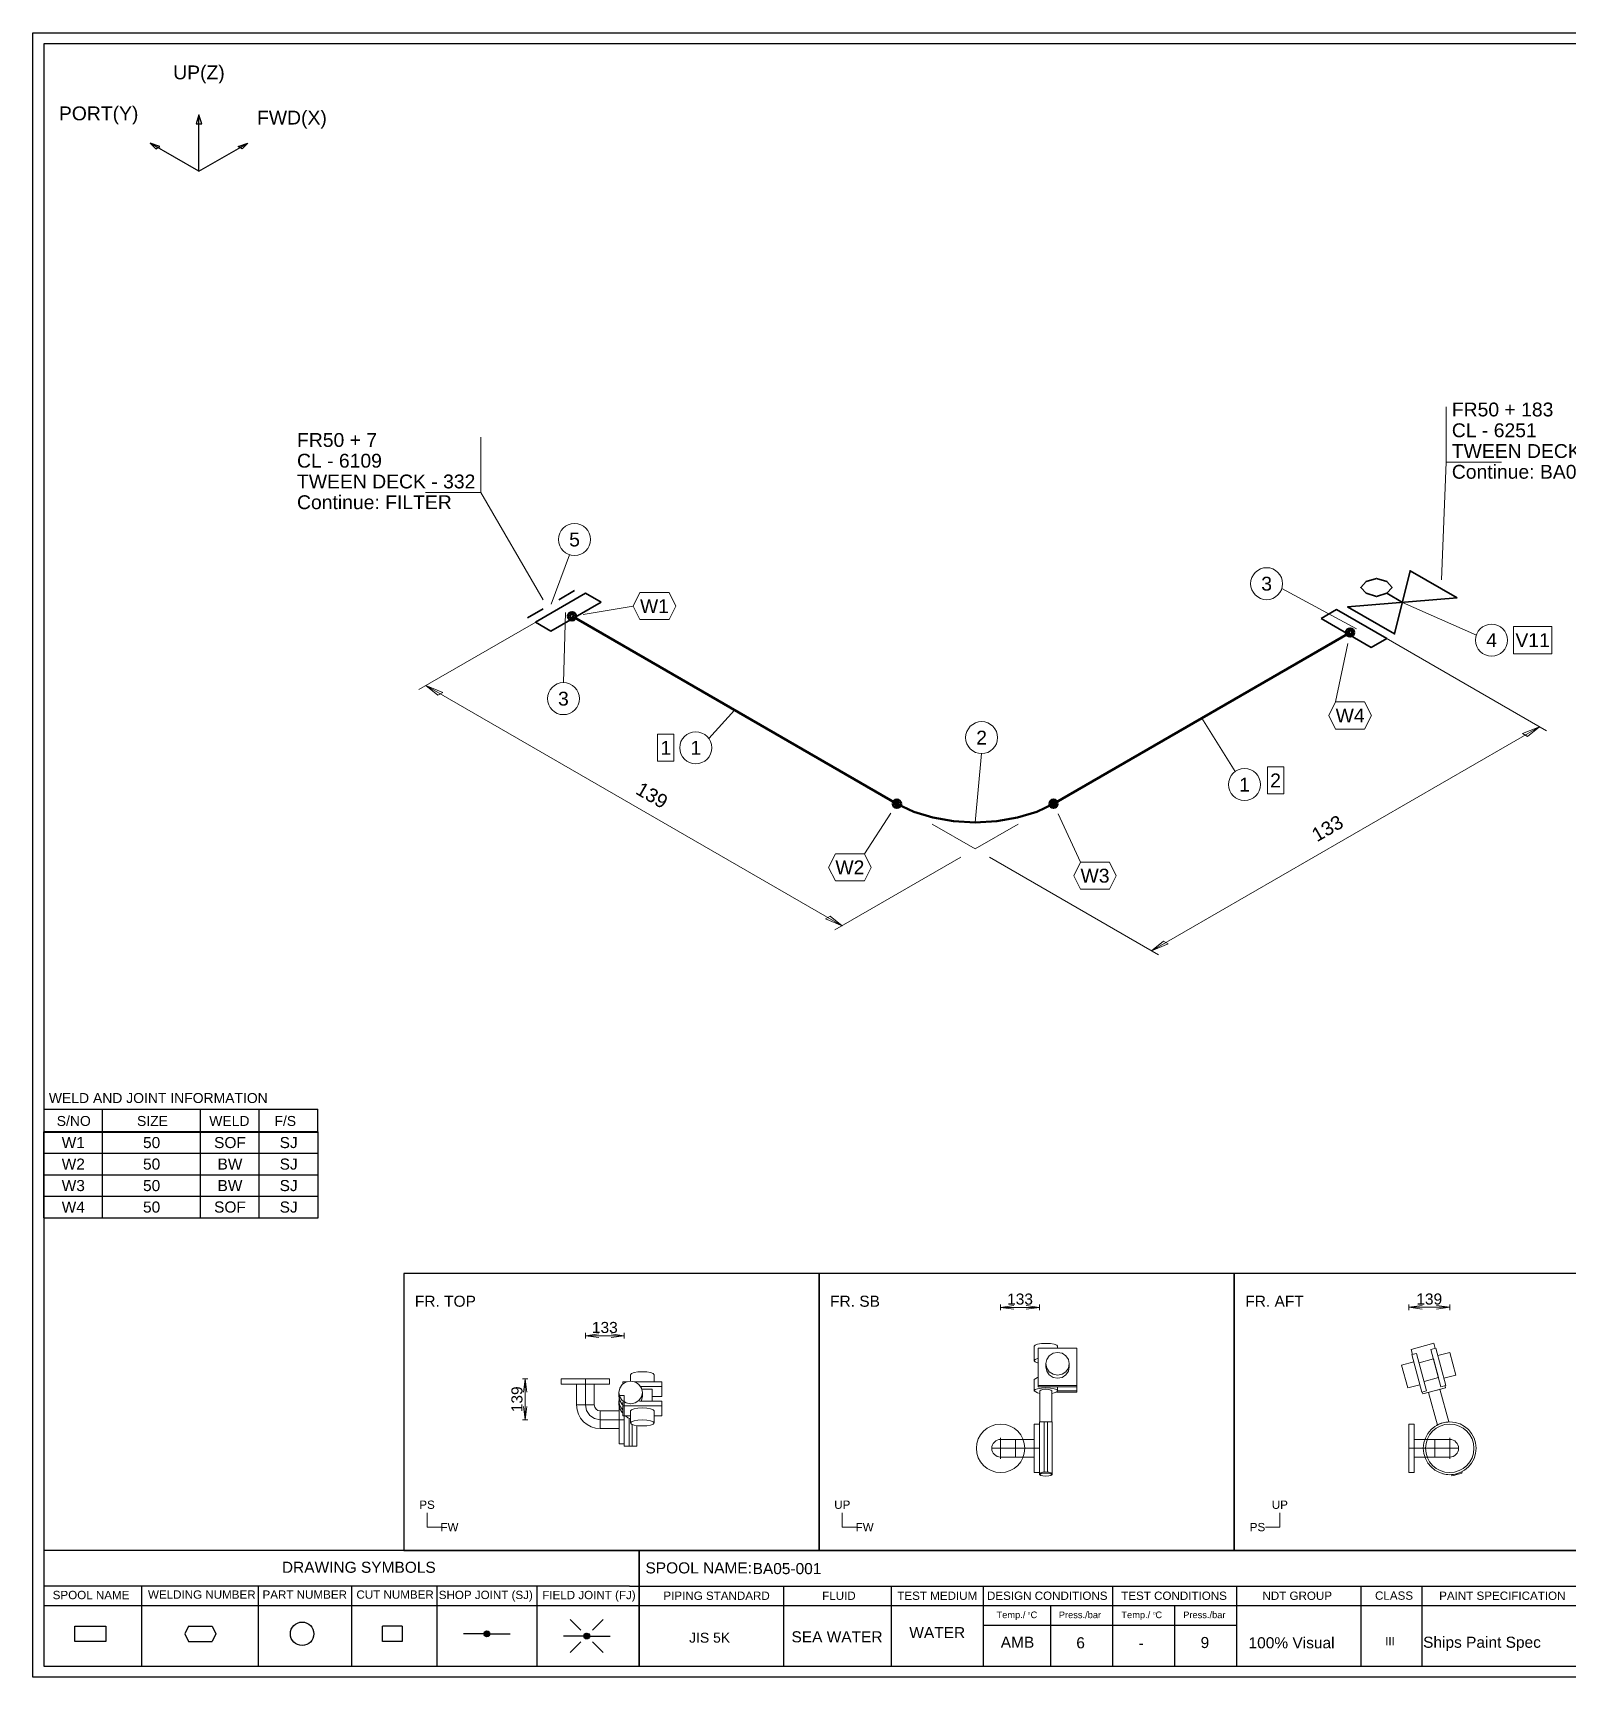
# Model space of a CAD drawing. Header units: millimetres. Extents: x 0 to 420, y 0 to 297.
# Drawn here: x 0 to 277.1, y 0 to 297 of the extents above; entities that cross this region are included whole.
import ezdxf
from ezdxf.enums import TextEntityAlignment as Align

# ---------------------------------------------------------------- set-up
doc = ezdxf.new("R2010")
doc.units = ezdxf.units.MM
doc.linetypes.add('DOTTED_DASHED5', pattern=[9.99998, 4.444436, -2.666661, 0.222222, -2.666661])
doc.linetypes.add('DOTTED_DASHED6', pattern=[10.0001, 4.444489, -2.666693, 0.222224, -2.666693])
for name, color, linetype in [('FramesFromTables', 40, 'Continuous'), ('I_Coordinates', 11, 'Continuous'), ('I_CutNumbers', 10, 'Continuous'), ('I_Dimensions', 4, 'Continuous'), ('I_OtherComponents', 2, 'Continuous'), ('I_PartNumbers', 9, 'Continuous'), ('I_Pipes', 1, 'Continuous'), ('I_Tags', 8, 'Continuous'), ('SymbolsOnDrawingSheet', 1, 'Continuous'), ('TextFromTables', 2, 'Continuous'), ('TextFromTextBoxes', 2, 'Continuous')]:
    doc.layers.add(name, color=color, linetype=linetype)
doc.styles.add('Cadmatic Default Text', font='arial.ttf')

# ---------------------------------------------------------------- blocks, each defined once
blk = doc.blocks.new('BA01727258246_BOM_4')
at = {"layer": 'FramesFromTables', "linetype": 'ByBlock', "lineweight": 18}
for p, q in [((292, 285), (418, 285)), ((292, 271.5), (292, 285)), ((292, 271.5), (292, 285)), ((299.6, 271.5), (299.6, 285)), ((299.6, 271.5), (299.6, 285)), ((307, 271.5), (307, 285)), ((307, 271.5), (307, 285)), ((318.6, 271.5), (318.6, 285)), ((318.6, 271.5), (318.6, 285)), ((360.1, 271.5), (360.1, 285)), ((360.1, 271.5), (360.1, 285)), ((384.2, 271.5), (384.2, 285)), ((384.2, 271.5), (384.2, 285)), ((405.2, 271.5), (405.2, 285)), ((405.2, 271.5), (405.2, 285)), ((418, 271.5), (418, 285)), ((292, 280.5), (418, 280.5)), ((292, 276), (418, 276)), ((292, 205), (418.1, 205)), ((292, 196.33), (292, 205)), ((292.1, 196.33), (292.1, 205)), ((299.6, 196.33), (299.6, 205)), ((299.6, 196.33), (299.6, 205)), ((307.2, 196.33), (307.2, 205)), ((307.2, 196.33), (307.2, 205)), ((361.8, 196.33), (361.8, 205)), ((361.8, 196.33), (361.8, 205)), ((383.6, 196.33), (383.6, 205)), ((383.6, 196.33), (383.6, 205)), ((405.2, 196.33), (405.2, 205)), ((405.2, 196.33), (405.2, 205)), ((418, 196.33), (418, 205)), ((292, 200.67), (418.1, 200.67)), ((292, 127.3), (418.2, 127.3)), ((292, 119.3), (292, 127.3)), ((292, 119.3), (292, 127.3)), ((298.5, 119.3), (298.5, 127.3)), ((298.5, 119.3), (298.5, 127.3)), ((356.6, 119.3), (356.6, 127.3)), ((356.6, 119.3), (356.6, 127.3)), ((380, 119.3), (380, 127.3)), ((380, 119.3), (380, 127.3)), ((399.6, 119.3), (399.6, 127.3)), ((399.6, 119.3), (399.6, 127.3)), ((418, 119.3), (418, 127.3)), ((292, 123.3), (418.2, 123.3)), ((292, 68.4), (418, 68.4)), ((292, 58.6), (292, 68.4)), ((292, 58.6), (292, 68.4)), ((305.1, 58.6), (305.1, 68.4)), ((305.1, 58.6), (305.1, 68.4)), ((323.8, 58.6), (323.8, 68.4)), ((323.8, 58.6), (323.8, 68.4)), ((384.9, 58.6), (384.9, 68.4)), ((384.9, 58.6), (384.9, 68.4)), ((397.2, 58.6), (397.2, 68.4)), ((397.2, 58.6), (397.2, 68.4)), ((407.8, 58.6), (407.8, 68.4)), ((407.8, 58.6), (407.8, 68.4)), ((418, 58.6), (418, 68.4)), ((292, 65.13), (418, 65.13)), ((292, 61.87), (418, 61.87))]:
    blk.add_line(p, q, dxfattribs=at)
at = {"layer": 'FramesFromTables', "linetype": 'ByBlock', "lineweight": -3}
for p, q in [((2, 98.5), (51.5, 98.5)), ((2, 82.96), (2, 98.5)), ((2, 82.96), (2, 98.5)), ((12.6, 82.96), (12.6, 98.5)), ((12.6, 82.96), (12.6, 98.5)), ((30.3, 82.96), (30.3, 98.5)), ((30.3, 82.96), (30.3, 98.5)), ((40.9, 82.96), (40.9, 98.5)), ((40.9, 82.96), (40.9, 98.5)), ((51.5, 82.96), (51.5, 98.5)), ((2, 94.62), (51.5, 94.62)), ((2, 90.73), (51.5, 90.73)), ((2, 86.85), (51.5, 86.85))]:
    blk.add_line(p, q, dxfattribs=at)
at = {"layer": 'FramesFromTables', "linetype": 'ByBlock', "lineweight": 18, "flags": 128}
for points in [[(292, 271.5), (418, 271.5), (418, 285)], [(292, 196.33), (418.1, 196.33), (418.1, 205)], [(292, 119.3), (418.2, 119.3), (418.2, 127.3)], [(292, 58.6), (418, 58.6), (418, 68.4)]]:
    blk.add_lwpolyline(points, dxfattribs=at)
at = {"layer": 'FramesFromTables', "linetype": 'ByBlock', "lineweight": -3, "flags": 128}
blk.add_lwpolyline([(2, 82.96), (51.5, 82.96), (51.5, 98.5)], dxfattribs=at)
at = {"layer": 'TextFromTables', "linetype": 'ByBlock', "lineweight": 13, "style": 'Cadmatic Default Text'}
for s, p in [('1', (295.8, 282.75)), ('2', (295.8, 278.25)), ('3', (295.8, 273.75))]:
    blk.add_text(s, height=2, dxfattribs=at).set_placement(p, align=Align.MIDDLE_CENTER)
at = {"layer": 'TextFromTables', "linetype": 'ByBlock', "lineweight": 25, "style": 'Cadmatic Default Text'}
for s, p in [('0.15 ', (312.8, 282.75)), ('50A Sch40', (372.15, 282.75)), ('STPG370', (394.7, 282.75)), ('1', (303.3, 278.25)), ('50A Sch40', (372.15, 278.25)), ('PG 370', (394.7, 278.25)), ('2', (303.3, 273.75)), ('DN50 PN10', (372.15, 273.75)), ('Carbon Steel', (394.7, 273.75)), ('4', (295.85, 202.83)), ('1', (303.4, 202.83)), ('-', (394.4, 202.83)), ('5', (295.85, 198.5)), ('1', (303.4, 198.5)), ('CNAF', (394.4, 198.5)), ('1', (295.25, 125.3)), ('2', (295.25, 121.3)), ('W1', (7.3, 96.56)), ('50', (21.45, 96.56)), ('SOF', (35.6, 96.56)), ('SJ', (46.2, 96.56)), ('W2', (7.3, 92.67)), ('50', (21.45, 92.67)), ('BW', (35.6, 92.67)), ('SJ', (46.2, 92.67)), ('W3', (7.3, 88.79)), ('50', (21.45, 88.79)), ('BW', (35.6, 88.79)), ('SJ', (46.2, 88.79)), ('W4', (7.3, 84.91)), ('50', (21.45, 84.91)), ('SOF', (35.6, 84.91)), ('SJ', (46.2, 84.91))]:
    blk.add_text(s, height=2, dxfattribs=at).set_placement(p, align=Align.MIDDLE_CENTER)
for s, height, p in [('Pipe Seamless, BW ', 2, (319.4, 282.75)), ('5.44', 2, (406, 282.75)), ('Elbow SR, BW 90 deg', 2, (319.4, 278.25)), ('0.46', 2, (406, 278.25)), ('Flange SOFF ', 2, (319.4, 273.75)), ('2.47', 2, (406, 273.75)), ('Butterfly Valve Remote ', 2, (308, 202.83)), ('DN50 PN10', 2, (362.6, 202.83)), ('1.20', 2, (406, 202.83)), ('Gasket, PN10, Thk 3mm ', 2, (308, 198.5)), ('DN50', 2, (362.6, 198.5)), ('Pipe Seamless, BW', 2, (299.3, 125.3)), ('50A Sch40', 2, (357.4, 125.3)), ('STPG370', 1.75, (380.8, 125.3)), ('79', 2, (400.4, 125.3)), ('Pipe Seamless, BW', 2, (299.3, 121.3)), ('50A Sch40', 2, (357.4, 121.3)), ('STPG370', 1.75, (380.8, 121.3)), ('72', 2, (400.4, 121.3))]:
    blk.add_text(s, height=height, dxfattribs=at).set_placement(p, align=Align.MIDDLE_LEFT)
at = {"layer": 'TextFromTextBoxes', "linetype": 'ByBlock', "lineweight": -3, "style": 'Cadmatic Default Text'}
for s, p in [('EMAS OFFSHORE LIMITED', (306.3, 33.1)), ('BIO-SEA', (383.3, 33.65)), ('9354947', (368.2, 29.15)), ('-', (306.3, 29.2)), ('P1482', (307.1, 25)), ('JP 88 STORK', (372.9, 25.05)), ('BA05-001', (130, 19.6))]:
    blk.add_text(s, height=2, dxfattribs=at).set_placement(p, align=Align.MIDDLE_LEFT)
at = {"layer": 'TextFromTextBoxes', "linetype": 'ByBlock', "lineweight": 25, "style": 'Cadmatic Default Text'}
blk.add_text('BA05', height=2.5, dxfattribs=at).set_placement((357.5, 18.3), align=Align.MIDDLE_LEFT)
at = {"layer": 'TextFromTextBoxes', "linetype": 'ByBlock', "lineweight": -3, "style": 'Cadmatic Default Text'}
for s, height, p in [('WATER', 2, (163.35, 8.05)), ('SEA WATER', 2, (145.25, 7.28)), ('AMB', 2, (177.85, 6.3)), ('6', 2, (189.25, 6.2)), ('-', 2, (200.2, 6.15)), ('9', 2, (211.7, 6.25)), ('100% Visual', 2, (227.35, 6.2)), ('Ships Paint Spec', 2, (261.75, 6.3)), ('8 kg', 2, (284.75, 6.35)), ('37/39', 2.5, (316.1, 6.5))]:
    blk.add_text(s, height=height, dxfattribs=at).set_placement(p, align=Align.MIDDLE_CENTER)
at = {"layer": 'TextFromTextBoxes', "linetype": 'ByBlock', "lineweight": 25, "style": 'Cadmatic Default Text'}
blk.add_text('BA05', height=3, dxfattribs=at).set_placement((370.1, 6.45), align=Align.MIDDLE_CENTER)
blk = doc.blocks.new('SEDS_SPOOL_FORMAT_Gol_4')
at = {"layer": 'SymbolsOnDrawingSheet', "linetype": 'ByBlock', "lineweight": -3, "flags": 128}
for points in [[(0, 297), (420, 297), (420, 0), (0, 0), (0, 297)], [(418.01, 295.01), (2, 295.01)], [(2, 295.01), (2, 2)], [(2, 102.57), (51.49, 102.57)], [(12.6, 98.45), (12.6, 102.57)], [(30.28, 98.45), (30.28, 102.57)], [(40.88, 98.45), (40.88, 102.57)], [(51.49, 98.45), (51.49, 102.57)], [(2, 98.5), (51.5, 98.5)], [(2, 98.5), (51.5, 98.5)], [(51.49, 98.47), (2, 98.47)], [(2, 98.45), (51.49, 98.45)], [(2, 22.93), (107.74, 22.93)], [(107.74, 22.93), (292.02, 22.93)], [(109.52, 22.93), (109.52, 2)], [(109.52, 2), (109.52, 22.93)], [(107.74, 16.45), (2, 16.45)], [(19.62, 16.45), (19.62, 2)], [(40.69, 16.45), (40.69, 2)], [(57.56, 16.45), (57.56, 2)], [(72.95, 16.45), (72.95, 2)], [(91.02, 16.45), (91.02, 2)], [(107.74, 16.45), (292.02, 16.45)], [(135.58, 16.45), (135.58, 2)], [(155.03, 16.45), (155.03, 2)], [(171.67, 16.45), (171.67, 2)], [(195.02, 16.45), (195.02, 2)], [(217.4, 16.45), (217.4, 2)], [(239.85, 16.45), (239.85, 2)], [(250.91, 16.34), (250.91, 2)], [(2, 12.91), (292.02, 12.91)], [(183.82, 12.91), (183.82, 2)], [(206.21, 12.91), (206.21, 2)], [(13.2, 6.41), (7.55, 6.41), (7.55, 9.23), (13.2, 9.23)], [(13.2, 9.23), (13.2, 6.41)], [(28.12, 9.23), (27.42, 7.82)], [(28.12, 9.23), (32.36, 9.23)], [(32.36, 9.23), (33.07, 7.82)], [(66.68, 9.23), (66.68, 6.41), (63.15, 6.41), (63.15, 9.23)], [(66.68, 9.23), (63.15, 9.23)], [(99, 8.47), (97.06, 10.41)], [(101.09, 8.47), (103.03, 10.41)], [(171.67, 9.37), (217.4, 9.37)], [(171.67, 9.37), (217.4, 9.37)], [(27.42, 7.82), (28.12, 6.41)], [(28.12, 6.41), (32.36, 6.41)], [(33.07, 7.82), (32.36, 6.41)], [(81.48, 7.82), (77.79, 7.82)], [(81.49, 7.78), (82.04, 8.32)], [(81.51, 7.9), (81.93, 8.32)], [(81.52, 7.7), (82.14, 8.32)], [(81.55, 7.62), (82.22, 8.29)], [(81.56, 8.06), (81.76, 8.26)], [(81.57, 7.54), (82.28, 8.25)], [(81.62, 7.48), (82.34, 8.2)], [(81.68, 7.44), (82.4, 8.16)], [(81.74, 7.39), (82.45, 8.1)], [(81.8, 7.35), (82.48, 8.02)], [(81.88, 7.32), (82.5, 7.94)], [(81.98, 7.32), (82.53, 7.86)], [(82.09, 7.32), (82.52, 7.75)], [(82.24, 7.36), (82.47, 7.59)], [(82.54, 7.82), (86.24, 7.82)], [(99.51, 7.42), (95.82, 7.42)], [(99, 6.38), (97.06, 4.44)], [(99.53, 7.47), (99.99, 7.93)], [(99.53, 7.37), (100.1, 7.93)], [(99.56, 7.29), (100.2, 7.93)], [(99.58, 7.62), (99.88, 7.93)], [(99.58, 7.21), (100.27, 7.89)], [(99.61, 7.13), (100.33, 7.84)], [(99.67, 7.08), (100.39, 7.8)], [(99.73, 7.03), (100.45, 7.75)], [(99.79, 6.99), (100.49, 7.69)], [(99.85, 6.94), (100.52, 7.61)], [(99.94, 6.92), (100.54, 7.53)], [(100.04, 6.92), (100.57, 7.45)], [(100.15, 6.92), (100.54, 7.31)], [(100.38, 7.04), (100.49, 7.15)], [(100.57, 7.42), (104.27, 7.42)], [(101.09, 6.38), (103.03, 4.44)], [(2, 2), (418.01, 2)]]:
    blk.add_lwpolyline(points, dxfattribs=at)
at = {"layer": 'SymbolsOnDrawingSheet', "linetype": 'ByBlock', "lineweight": -3}
for centre, radius in [((48.63, 7.82), 2.12), ((82.01, 7.82), 0.53), ((100.04, 7.42), 0.53)]:
    blk.add_circle(centre, radius, dxfattribs=at)
at = {"layer": 'SymbolsOnDrawingSheet', "linetype": 'ByBlock', "lineweight": -3, "style": 'Cadmatic Default Text'}
for s, p in [('WELD AND JOINT INFORMATION', (2.89, 105.5)), ('S/NO', (4.31, 101.36)), ('SIZE', (18.81, 101.36)), ('WELD', (31.86, 101.36)), ('F/S', (43.63, 101.36))]:
    blk.add_text(s, height=1.8, dxfattribs=at).set_placement(p, align=Align.TOP_LEFT)
for s, height, p in [('DRAWING SYMBOLS', 2, (44.98, 18.84)), ('Temp./  C   ', 1.2, (174.06, 10.65)), ('Press./bar', 1.2, (185.31, 10.65)), ('Temp./  C   ', 1.2, (196.61, 10.65)), ('Press./bar', 1.2, (207.78, 10.65)), ('0', 0.53, (179.71, 11.25)), ('0', 0.53, (202.37, 11.25))]:
    blk.add_text(s, height=height, dxfattribs=at).set_placement(p)
for s, height, p in [('SPOOL NAME:', 2, (110.65, 19.73)), ('SPOOL NAME', 1.5, (3.58, 14.83)), ('WELDING NUMBER', 1.5, (20.79, 14.91)), ('PART NUMBER', 1.5, (41.48, 14.91)), ('CUT NUMBER', 1.5, (58.44, 14.91)), ('SHOP JOINT (SJ)', 1.5, (73.31, 14.85)), ('FIELD JOINT (FJ)', 1.5, (92, 14.83)), ('PIPING STANDARD', 1.5, (113.89, 14.7)), ('FLUID', 1.5, (142.57, 14.7)), ('TEST MEDIUM', 1.5, (156.14, 14.7)), ('DESIGN CONDITIONS', 1.5, (172.34, 14.7)), ('TEST CONDITIONS', 1.5, (196.58, 14.7)), ('NDT GROUP', 1.5, (222.09, 14.7)), ('CLASS', 1.5, (242.43, 14.72)), ('PAINT SPECIFICATION', 1.5, (254.01, 14.7)), ('JIS 5K', 1.8, (118.53, 7.12)), ('III', 1.5, (244.26, 6.51))]:
    blk.add_text(s, height=height, dxfattribs=at).set_placement(p, align=Align.MIDDLE_LEFT)
blk = doc.blocks.new('BA01727258246_PRT_0_3')
at = {"layer": 'I_OtherComponents', "linetype": 'ByBlock', "lineweight": 35, "flags": 128}
blk.add_lwpolyline([(50.62, 170.86), (47.84, 172.47), (38.79, 167.24), (41.57, 165.64), (50.62, 170.86)], dxfattribs=at)
at = {"layer": 'I_OtherComponents', "linetype": 'ByBlock', "lineweight": 50}
for radius in [0.75, 0.375]:
    blk.add_circle((45.39, 168.33), radius, dxfattribs=at)
blk = doc.blocks.new('BA01727258246_PRT_1_3')
at = {"layer": 'I_Pipes', "linetype": 'ByBlock', "lineweight": 50}
blk.add_line((45.39, 168.33), (104.07, 134.45), dxfattribs=at)
blk = doc.blocks.new('BA01727258246_PRT_2_3')
at = {"layer": 'I_Pipes', "linetype": 'ByBlock', "lineweight": 0}
for q in [(110.43, 130.78), (125.99, 130.78)]:
    blk.add_line((118.21, 126.29), q, dxfattribs=at)
at = {"layer": 'I_Pipes', "linetype": 'ByBlock', "lineweight": 50, "flags": 128}
blk.add_lwpolyline([(104.07, 134.45), (107.1, 133.02), (110.55, 131.95), (114.31, 131.29), (118.21, 131.07), (122.11, 131.29), (125.86, 131.95), (129.32, 133.02), (132.35, 134.45)], dxfattribs=at)
at = {"layer": 'I_Pipes', "linetype": 'ByBlock', "lineweight": 50}
for centre, radius in [((104.07, 134.45), 0.75), ((104.07, 134.45), 0.375), ((132.35, 134.45), 0.75), ((132.35, 134.45), 0.375)]:
    blk.add_circle(centre, radius, dxfattribs=at)
blk = doc.blocks.new('BA01727258246_PRT_3_3')
at = {"layer": 'I_Pipes', "linetype": 'ByBlock', "lineweight": 50}
blk.add_line((132.35, 134.45), (185.93, 165.39), dxfattribs=at)
blk = doc.blocks.new('BA01727258246_PRT_4_3')
at = {"layer": 'I_OtherComponents', "linetype": 'ByBlock', "lineweight": 35, "flags": 128}
blk.add_lwpolyline([(180.7, 167.92), (183.48, 169.53), (192.53, 164.3), (189.75, 162.7), (180.7, 167.92)], dxfattribs=at)
at = {"layer": 'I_OtherComponents', "linetype": 'ByBlock', "lineweight": 50}
for radius in [0.75, 0.375]:
    blk.add_circle((185.93, 165.39), radius, dxfattribs=at)
blk = doc.blocks.new('BA01727258246_PRT_5_3')
at = {"layer": 'I_OtherComponents', "linetype": 'ByBlock', "lineweight": 35, "flags": 128}
for points in [[(205.26, 171.65), (196.77, 176.55), (193.95, 165.12), (185.46, 170.02), (205.26, 171.65)], [(192.53, 172.47), (193.52, 173.53), (192.53, 174.59), (190.69, 175.16), (188.85, 174.59), (187.86, 173.53), (188.85, 172.47), (190.69, 171.89), (192.53, 172.47), (195.36, 170.83)]]:
    blk.add_lwpolyline(points, dxfattribs=at)
at = {"layer": 'I_OtherComponents', "flags": 1}
blk.add_attdef('ValvePos', (195.36, 170.83), '', height=2.5, dxfattribs=at)
blk = doc.blocks.new('BA01727258246_PRT_18_3')
at = {"layer": 'I_OtherComponents', "linetype": 'ByBlock', "lineweight": 35}
for p, q in [((43.03, 171.32), (45.86, 172.96)), ((37.37, 168.06), (40.2, 169.69))]:
    blk.add_line(p, q, dxfattribs=at)
blk = doc.blocks.new('BA01727258246_DIM_0_3')
at = {"layer": 'I_Dimensions', "linetype": 'ByBlock', "lineweight": 0}
for p, q in [((40.43, 168.19), (17.7, 155.07)), ((19, 155.82), (94.17, 112.41)), ((92.88, 111.66), (115.61, 124.79))]:
    blk.add_line(p, q, dxfattribs=at)
at = {"layer": 'I_Dimensions', "linetype": 'ByBlock', "lineweight": 0, "flags": 128}
for points in [[(19, 155.82), (21.16, 154.07), (22.03, 154.57), (19, 155.82)], [(94.17, 112.41), (91.14, 113.66), (92.01, 114.16), (94.17, 112.41)]]:
    blk.add_lwpolyline(points, dxfattribs=at)
at = {"layer": 'I_Dimensions', "linetype": 'ByBlock', "lineweight": 0, "style": 'Cadmatic Default Text'}
blk.add_text('139', height=2.5, rotation=330, dxfattribs=at).set_placement((59.83, 135.99), align=Align.MIDDLE_CENTER)
blk = doc.blocks.new('BA01727258246_DIM_1_3')
at = {"layer": 'I_Dimensions', "linetype": 'ByBlock', "lineweight": 0}
for p, q in [((221.41, 147.63), (190.89, 165.25)), ((150.03, 107.91), (220.12, 148.38)), ((120.81, 124.79), (151.33, 107.16))]:
    blk.add_line(p, q, dxfattribs=at)
at = {"layer": 'I_Dimensions', "linetype": 'ByBlock', "lineweight": 0, "flags": 128}
for points in [[(220.12, 148.38), (217.95, 146.63), (217.08, 147.13), (220.12, 148.38)], [(150.03, 107.91), (153.06, 109.16), (152.2, 109.66), (150.03, 107.91)]]:
    blk.add_lwpolyline(points, dxfattribs=at)
at = {"layer": 'I_Dimensions', "linetype": 'ByBlock', "lineweight": 0, "style": 'Cadmatic Default Text'}
blk.add_text('133', height=2.5, rotation=30, dxfattribs=at).set_placement((181.83, 130.02), align=Align.MIDDLE_CENTER)
blk = doc.blocks.new('BA01727258246_CRD_0_3')
at = {"layer": 'I_Coordinates', "linetype": 'ByBlock', "lineweight": 0}
blk.add_line((203.3, 196.17), (202.43, 174.92), dxfattribs=at)
at = {"layer": 'I_Coordinates', "linetype": 'ByBlock', "lineweight": 0, "flags": 128}
blk.add_lwpolyline([(203.3, 206.17), (203.3, 196.17), (213.3, 196.17)], dxfattribs=at)
at = {"layer": 'I_Coordinates', "linetype": 'ByBlock', "lineweight": 0, "style": 'Cadmatic Default Text'}
for s, p in [('FR50 + 183', (204.3, 204.42)), ('CL - 6251', (204.3, 200.67)), ('TWEEN DECK - 332', (204.3, 196.92)), ('Continue: BA05 - 002', (204.3, 193.17))]:
    blk.add_text(s, height=2.5, dxfattribs=at).set_placement(p)
blk = doc.blocks.new('BA01727258246_CRD_1_3')
at = {"layer": 'I_Coordinates', "linetype": 'ByBlock', "lineweight": 0}
blk.add_line((28.92, 190.67), (40.2, 171.32), dxfattribs=at)
at = {"layer": 'I_Coordinates', "linetype": 'ByBlock', "lineweight": 0, "flags": 128}
blk.add_lwpolyline([(28.92, 200.67), (28.92, 190.67), (18.92, 190.67)], dxfattribs=at)
at = {"layer": 'I_Coordinates', "linetype": 'ByBlock', "lineweight": 0, "style": 'Cadmatic Default Text'}
for s, p in [('FR50 + 7', (-4.29, 198.92)), ('CL - 6109', (-4.29, 195.17)), ('TWEEN DECK - 332', (-4.29, 191.42)), ('Continue: FILTER', (-4.29, 187.67))]:
    blk.add_text(s, height=2.5, dxfattribs=at).set_placement(p)
blk = doc.blocks.new('BA01727258246_PTN_0_3')
at = {"layer": 'I_PartNumbers', "linetype": 'ByBlock', "lineweight": 0}
blk.add_line((208.73, 164.9), (195.36, 170.83), dxfattribs=at)
blk.add_circle((211.48, 164.01), 2.89, dxfattribs=at)
at = {"layer": 'I_PartNumbers', "linetype": 'ByBlock', "lineweight": 0, "style": 'Cadmatic Default Text'}
blk.add_text('4', height=2.5, dxfattribs=at).set_placement((211.48, 164.01), align=Align.MIDDLE_CENTER)
blk = doc.blocks.new('BA01727258246_PTN_1_3')
at = {"layer": 'I_PartNumbers', "linetype": 'ByBlock', "lineweight": 0}
blk.add_line((43.83, 156.33), (44.21, 169.01), dxfattribs=at)
blk.add_circle((43.83, 153.44), 2.89, dxfattribs=at)
at = {"layer": 'I_PartNumbers', "linetype": 'ByBlock', "lineweight": 0, "style": 'Cadmatic Default Text'}
blk.add_text('3', height=2.5, dxfattribs=at).set_placement((43.83, 153.44), align=Align.MIDDLE_CENTER)
blk = doc.blocks.new('BA01727258246_PTN_2_3')
at = {"layer": 'I_PartNumbers', "linetype": 'ByBlock', "lineweight": 0}
blk.add_line((44.95, 179.43), (41.62, 170.51), dxfattribs=at)
blk.add_circle((45.84, 182.18), 2.89, dxfattribs=at)
at = {"layer": 'I_PartNumbers', "linetype": 'ByBlock', "lineweight": 0, "style": 'Cadmatic Default Text'}
blk.add_text('5', height=2.5, dxfattribs=at).set_placement((45.84, 182.18), align=Align.MIDDLE_CENTER)
blk = doc.blocks.new('BA01727258246_PTN_3_3')
at = {"layer": 'I_PartNumbers', "linetype": 'ByBlock', "lineweight": 0}
blk.add_line((70.07, 146.27), (74.73, 151.39), dxfattribs=at)
blk.add_circle((67.73, 144.57), 2.89, dxfattribs=at)
at = {"layer": 'I_PartNumbers', "linetype": 'ByBlock', "lineweight": 0, "style": 'Cadmatic Default Text'}
blk.add_text('1', height=2.5, dxfattribs=at).set_placement((67.73, 144.57), align=Align.MIDDLE_CENTER)
blk = doc.blocks.new('BA01727258246_PTN_4_3')
at = {"layer": 'I_PartNumbers', "linetype": 'ByBlock', "lineweight": 0}
blk.add_line((119.37, 143.51), (118.21, 131.07), dxfattribs=at)
blk.add_circle((119.37, 146.4), 2.89, dxfattribs=at)
at = {"layer": 'I_PartNumbers', "linetype": 'ByBlock', "lineweight": 0, "style": 'Cadmatic Default Text'}
blk.add_text('2', height=2.5, dxfattribs=at).set_placement((119.37, 146.4), align=Align.MIDDLE_CENTER)
blk = doc.blocks.new('BA01727258246_PTN_5_3')
at = {"layer": 'I_PartNumbers', "linetype": 'ByBlock', "lineweight": 0}
blk.add_line((165.16, 140.26), (159.14, 149.92), dxfattribs=at)
blk.add_circle((166.86, 137.92), 2.89, dxfattribs=at)
at = {"layer": 'I_PartNumbers', "linetype": 'ByBlock', "lineweight": 0, "style": 'Cadmatic Default Text'}
blk.add_text('1', height=2.5, dxfattribs=at).set_placement((166.86, 137.92), align=Align.MIDDLE_CENTER)
blk = doc.blocks.new('BA01727258246_PTN_6_3')
at = {"layer": 'I_PartNumbers', "linetype": 'ByBlock', "lineweight": 0}
blk.add_line((173.6, 173.31), (187.11, 166.07), dxfattribs=at)
blk.add_circle((170.85, 174.21), 2.89, dxfattribs=at)
at = {"layer": 'I_PartNumbers', "linetype": 'ByBlock', "lineweight": 0, "style": 'Cadmatic Default Text'}
blk.add_text('3', height=2.5, dxfattribs=at).set_placement((170.85, 174.21), align=Align.MIDDLE_CENTER)
blk = doc.blocks.new('BA01727258246_CUT_7_3')
at = {"layer": 'I_CutNumbers', "linetype": 'ByBlock', "lineweight": 0, "flags": 128}
blk.add_lwpolyline([(63.79, 142.12), (63.79, 147.02), (60.85, 147.02), (60.85, 142.12), (63.79, 142.12)], dxfattribs=at)
at = {"layer": 'I_CutNumbers', "linetype": 'ByBlock', "lineweight": 0, "style": 'Cadmatic Default Text'}
blk.add_text('1', height=2.5, dxfattribs=at).set_placement((62.32, 144.57), align=Align.MIDDLE_CENTER)
blk = doc.blocks.new('BA01727258246_CUT_8_3')
at = {"layer": 'I_CutNumbers', "linetype": 'ByBlock', "lineweight": 0, "flags": 128}
blk.add_lwpolyline([(173.93, 136.22), (173.93, 141.12), (170.99, 141.12), (170.99, 136.22), (173.93, 136.22)], dxfattribs=at)
at = {"layer": 'I_CutNumbers', "linetype": 'ByBlock', "lineweight": 0, "style": 'Cadmatic Default Text'}
blk.add_text('2', height=2.5, dxfattribs=at).set_placement((172.46, 138.67), align=Align.MIDDLE_CENTER)
blk = doc.blocks.new('BA01727258246_vpo_9_3')
at = {"layer": 'I_Tags', "linetype": 'ByBlock', "lineweight": 0, "flags": 128}
blk.add_lwpolyline([(222.37, 161.56), (222.37, 166.46), (215.42, 166.46), (215.42, 161.56), (222.37, 161.56)], dxfattribs=at)
at = {"layer": 'I_Tags', "linetype": 'ByBlock', "lineweight": 0, "style": 'Cadmatic Default Text'}
blk.add_text('V11', height=2.5, dxfattribs=at).set_placement((218.89, 164.01), align=Align.MIDDLE_CENTER)
blk = doc.blocks.new('Pi_Weld_0')
at = {"layer": 'I_Tags', "linetype": 'ByBlock', "lineweight": 0, "flags": 128}
for points in [[(-3.84, 0), (-12.91, -1.5)], [(-2.62, 2.45), (-3.84, 0)], [(-3.84, 0), (-2.62, -2.45)], [(2.62, 2.45), (-2.62, 2.45)], [(3.84, 0), (2.62, 2.45)], [(2.62, -2.45), (3.84, 0)], [(-2.62, -2.45), (2.62, -2.45)]]:
    blk.add_lwpolyline(points, dxfattribs=at)
at = {"layer": 'I_Tags', "linetype": 'ByBlock', "lineweight": 0, "style": 'Cadmatic Default Text'}
blk.add_text('W1', height=2.5, dxfattribs=at).set_placement((0, 0), align=Align.MIDDLE_CENTER)
blk = doc.blocks.new('Pi_Weld_1')
at = {"layer": 'I_Tags', "linetype": 'ByBlock', "lineweight": 0, "flags": 128}
for points in [[(-2.62, 2.45), (-6.66, 11.18)], [(-2.62, 2.45), (-3.84, 0)], [(-3.84, 0), (-2.62, -2.45)], [(2.62, 2.45), (-2.62, 2.45)], [(3.84, 0), (2.62, 2.45)], [(2.62, -2.45), (3.84, 0)], [(-2.62, -2.45), (2.62, -2.45)]]:
    blk.add_lwpolyline(points, dxfattribs=at)
at = {"layer": 'I_Tags', "linetype": 'ByBlock', "lineweight": 0, "style": 'Cadmatic Default Text'}
blk.add_text('W3', height=2.5, dxfattribs=at).set_placement((0, 0), align=Align.MIDDLE_CENTER)
blk = doc.blocks.new('Pi_Weld_2')
at = {"layer": 'I_Tags', "linetype": 'ByBlock', "lineweight": 0, "flags": 128}
for points in [[(-2.62, 2.45), (-0.41, 13.04)], [(-2.62, 2.45), (-3.84, 0)], [(-3.84, 0), (-2.62, -2.45)], [(2.62, 2.45), (-2.62, 2.45)], [(3.84, 0), (2.62, 2.45)], [(2.62, -2.45), (3.84, 0)], [(-2.62, -2.45), (2.62, -2.45)]]:
    blk.add_lwpolyline(points, dxfattribs=at)
at = {"layer": 'I_Tags', "linetype": 'ByBlock', "lineweight": 0, "style": 'Cadmatic Default Text'}
blk.add_text('W4', height=2.5, dxfattribs=at).set_placement((0, 0), align=Align.MIDDLE_CENTER)
blk = doc.blocks.new('Pi_Weld_3')
at = {"layer": 'I_Tags', "linetype": 'ByBlock', "lineweight": 0, "flags": 128}
for points in [[(2.62, 2.45), (7.41, 9.81)], [(-2.62, 2.45), (-3.84, 0)], [(-3.84, 0), (-2.62, -2.45)], [(2.62, 2.45), (-2.62, 2.45)], [(3.84, 0), (2.62, 2.45)], [(2.62, -2.45), (3.84, 0)], [(-2.62, -2.45), (2.62, -2.45)]]:
    blk.add_lwpolyline(points, dxfattribs=at)
at = {"layer": 'I_Tags', "linetype": 'ByBlock', "lineweight": 0, "style": 'Cadmatic Default Text'}
blk.add_text('W2', height=2.5, dxfattribs=at).set_placement((0, 0), align=Align.MIDDLE_CENTER)

msp = doc.modelspace()

# ---------------------------------------------------------------- linework, layer by layer
at = {"linetype": 'ByBlock', "lineweight": 25, "flags": 128}
for points in [[(67, 22.9), (142, 22.9), (142, 72.9), (67, 72.9), (67, 22.9)], [(142, 22.9), (217, 22.9), (217, 72.9), (142, 72.9), (142, 22.9)], [(217, 22.9), (292, 22.9), (292, 72.9), (217, 72.9), (217, 22.9)]]:
    msp.add_lwpolyline(points, dxfattribs=at)
at = {"linetype": 'ByBlock', "lineweight": 13, "flags": 128}
for points in [[(174.8, 66.29), (174.8, 67.29)], [(174.8, 66.79), (177.2, 66.48), (174.8, 66.79), (177.2, 67.11), (174.8, 66.79)], [(174.8, 66.79), (181.83, 66.79)], [(181.83, 66.79), (179.43, 67.11), (181.83, 66.79), (179.43, 66.48), (181.83, 66.79)], [(181.83, 66.29), (181.83, 67.29)], [(248.53, 66.3), (248.53, 67.3)], [(248.53, 66.8), (250.93, 66.48), (248.53, 66.8), (250.93, 67.11), (248.53, 66.8)], [(248.53, 66.8), (255.92, 66.8)], [(255.92, 66.8), (253.52, 67.11), (255.92, 66.8), (253.52, 66.48), (255.92, 66.8)], [(255.92, 66.3), (255.92, 67.3)], [(99.8, 61.16), (99.8, 62.16)], [(99.8, 61.66), (102.2, 61.34), (99.8, 61.66), (102.2, 61.98), (99.8, 61.66)], [(99.8, 61.66), (106.83, 61.66)], [(106.83, 61.66), (104.43, 61.98), (106.83, 61.66), (104.43, 61.34), (106.83, 61.66)], [(106.83, 61.16), (106.83, 62.16)], [(89.43, 53.87), (88.43, 53.87)], [(88.93, 53.87), (88.61, 51.47), (88.93, 53.87), (89.24, 51.47), (88.93, 53.87)], [(88.93, 46.48), (88.93, 53.87)], [(88.93, 46.48), (89.24, 48.88), (88.93, 46.48), (88.61, 48.88), (88.93, 46.48)], [(89.43, 46.48), (88.43, 46.48)]]:
    msp.add_lwpolyline(points, dxfattribs=at)
at = {"linetype": 'DOTTED_DASHED6', "lineweight": 13, "flags": 128}
for points in [[(99.8, 53.87), (99.8, 52.92)], [(99.8, 52.92), (99.8, 49.17)], [(99.8, 49.17), (100, 48.14), (100.59, 47.27), (101.46, 46.69), (102.49, 46.48)], [(106.83, 46.48), (105.87, 46.48)], [(174.8, 43.25), (174.8, 39.4)], [(255.92, 43.25), (255.92, 39.4)], [(174.8, 41.33), (173.2, 41.33)], [(174.8, 41.33), (177.49, 41.33)], [(177.49, 41.33), (180.87, 41.33)], [(181.83, 41.33), (180.87, 41.33)], [(248.53, 41.33), (249.48, 41.33)], [(249.48, 41.33), (253.23, 41.33)], [(255.92, 41.33), (253.23, 41.33)], [(255.92, 41.33), (257.52, 41.33)]]:
    msp.add_lwpolyline(points, dxfattribs=at)
at = {"linetype": 'DOTTED_DASHED5', "lineweight": 13, "flags": 128}
msp.add_lwpolyline([(102.49, 46.48), (105.87, 46.48)], dxfattribs=at)
at = {"layer": 'SymbolsOnDrawingSheet', "linetype": 'ByBlock', "lineweight": 25, "flags": 128}
for points in [[(30.5, 280.57), (30, 282.21), (29.5, 280.57), (30.5, 280.57)], [(30, 272), (30, 282.21)], [(30, 272), (21.16, 277.1)], [(22.93, 276.49), (21.16, 277.1), (22.22, 276.08), (22.93, 276.49)], [(30, 272), (38.84, 277.1)], [(37.07, 276.49), (38.84, 277.1), (37.78, 276.08), (37.07, 276.49)]]:
    msp.add_lwpolyline(points, dxfattribs=at)
at = {"layer": 'SymbolsOnDrawingSheet', "linetype": 'ByBlock', "lineweight": 18, "flags": 128}
for points in [[(185.09, 59.75), (184.93, 59.96), (184.47, 60.13), (183.78, 60.25), (182.97, 60.29), (182.16, 60.25), (181.47, 60.13), (181.01, 59.96), (180.85, 59.75)], [(180.85, 57.14), (180.85, 59.75)], [(188.58, 59.41), (181.59, 59.41), (181.59, 52.66)], [(185.09, 59.75), (185.09, 59.41)], [(188.58, 52.66), (188.58, 59.41)], [(248.93, 59.2), (253.03, 60.3)], [(253.4, 59.41), (252.53, 59.18)], [(253.03, 60.3), (253.27, 59.38)], [(253.4, 59.41), (255.21, 52.66)], [(181.47, 57.53), (181.01, 57.35), (180.85, 57.14), (181.01, 56.93), (181.47, 56.75)], [(181.59, 57.55), (181.47, 57.53)], [(181.47, 56.75), (181.59, 56.73)], [(187.21, 56.62), (187.04, 55.83), (186.59, 55.17), (185.9, 54.73), (185.09, 54.57), (184.27, 54.73), (183.59, 55.17), (183.13, 55.83), (182.97, 56.62), (183.13, 57.4), (183.59, 58.06), (184.27, 58.51), (185.09, 58.66), (185.9, 58.51), (186.59, 58.06), (187.04, 57.4), (187.21, 56.62)], [(182.97, 56.62), (182.97, 56.04)], [(187.21, 56.04), (187.21, 56.62)], [(247.23, 56.33), (249.41, 56.92)], [(249.18, 58.28), (248.93, 59.2)], [(251.73, 51.72), (249.92, 58.48), (249.05, 58.25)], [(250.86, 51.49), (249.05, 58.25)], [(252.99, 57.49), (250.38, 56.79)], [(252.53, 59.18), (254.34, 52.42), (255.21, 52.66)], [(253.89, 54.11), (252.99, 57.49)], [(253.76, 58.08), (255.93, 58.66), (257.03, 54.57)], [(104.17, 53.87), (104.17, 52.92), (95.43, 52.92), (95.43, 53.87), (104.17, 53.87)], [(109.46, 49.97), (109.92, 50.64), (110.09, 51.42), (109.92, 52.2), (109.46, 52.87), (108.78, 53.31), (107.97, 53.47), (107.16, 53.31), (106.47, 52.87), (106.01, 52.2), (105.85, 51.42), (106.01, 50.64), (106.47, 49.97), (107.16, 49.53), (107.94, 49.38), (107.99, 49.38), (108.78, 49.53), (109.46, 49.97)], [(112.21, 54.61), (112.04, 54.82), (111.58, 55), (110.9, 55.12), (110.09, 55.16), (109.28, 55.12), (108.59, 55), (108.13, 54.82), (107.97, 54.61)], [(107.97, 53.47), (107.97, 54.61)], [(112.21, 54.61), (112.21, 53.35)], [(180.85, 53.76), (181.47, 54.15)], [(180.85, 53.76), (180.85, 51.72)], [(181.47, 54.15), (181.59, 54.17)], [(187.21, 56.04), (187.04, 55.25), (186.59, 54.59), (185.9, 54.14), (185.09, 53.99), (184.27, 54.14), (183.59, 54.59), (183.13, 55.25), (182.97, 56.04)], [(250.51, 52.82), (248.33, 52.24), (247.23, 56.33)], [(251.28, 53.41), (253.89, 54.11), (251.28, 53.41)], [(251.28, 53.41), (253.89, 54.11)], [(257.03, 54.57), (254.86, 53.99)], [(101.4, 52.92), (101.4, 49.17), (98.19, 49.17), (98.19, 52.92), (101.4, 52.92)], [(105.85, 51.42), (105.85, 50.72), (106.01, 49.94)], [(106.83, 42.11), (105.87, 42.11), (105.87, 50.85), (106.83, 50.85), (106.83, 42.11)], [(107.35, 53.35), (106.59, 53.35), (106.59, 52.95)], [(113.58, 53.35), (108.58, 53.35)], [(109.73, 52.48), (113.58, 52.48)], [(109.92, 49.94), (110.09, 50.72), (110.09, 51.42)], [(111.83, 52.03), (109.96, 52.03)], [(111.83, 49.87), (111.83, 52.03)], [(111.83, 50.67), (113.58, 50.67)], [(113.58, 52.48), (113.58, 53.35)], [(113.58, 50.67), (113.58, 52.48)], [(180.85, 51.72), (181.01, 51.93), (181.47, 52.1), (182.16, 52.22), (182.97, 52.26), (183.78, 52.22), (184.47, 52.1), (184.93, 51.93), (185.09, 51.72), (184.93, 51.51), (184.47, 51.33)], [(181.47, 51.33), (180.85, 51.72)], [(181.91, 51.25), (181.47, 51.33)], [(188.58, 52.66), (181.59, 52.66), (181.59, 52.42), (188.58, 52.42), (188.58, 52.66)], [(182.05, 51.85), (181.91, 51.71)], [(181.91, 51.71), (181.91, 46.1)], [(182.44, 51.95), (182.05, 51.85)], [(182.97, 51.99), (182.44, 51.95)], [(183.5, 51.95), (182.97, 51.99)], [(183.88, 51.85), (183.5, 51.95)], [(184.03, 51.71), (183.88, 51.85)], [(184.03, 46.1), (184.03, 51.71)], [(184.47, 51.33), (184.03, 51.25)], [(188.58, 51.49), (184.89, 51.49)], [(185.09, 51.72), (188.58, 51.72), (188.58, 52.42)], [(185.09, 51.72), (185.09, 52.42)], [(188.58, 51.72), (188.58, 51.49)], [(188.58, 51.49), (188.58, 51.72)], [(250.86, 51.49), (251.73, 51.72)], [(251.09, 51.17), (250.99, 51.53)], [(255.18, 52.26), (251.09, 51.17)], [(252.25, 51.47), (252.11, 51.44), (253.69, 45.54)], [(252.62, 51.57), (252.25, 51.47)], [(253.13, 51.71), (252.62, 51.57)], [(253.65, 51.85), (253.13, 51.71)], [(254.02, 51.95), (253.65, 51.85)], [(255.59, 46.08), (255.74, 46.09), (254.16, 51.99), (254.02, 51.95)], [(255.08, 52.62), (255.18, 52.26)], [(101.4, 49.17), (98.19, 49.17)], [(102.49, 44.88), (102.49, 48.09)], [(102.49, 48.09), (105.87, 48.09), (105.87, 44.88), (102.49, 44.88), (102.49, 48.09)], [(105.94, 50.27), (105.85, 49.82)], [(105.85, 49.27), (105.85, 49.82)], [(105.85, 49.82), (106.01, 49.03), (106.47, 48.37)], [(105.85, 49.27), (106.01, 48.48), (106.47, 47.82)], [(106.01, 49.94), (106.47, 49.27)], [(106.47, 49.27), (106.59, 49.19)], [(106.47, 48.37), (106.59, 48.29)], [(106.47, 47.82), (106.59, 47.74)], [(106.59, 49), (106.59, 49.65)], [(106.59, 49), (106.59, 47.19)], [(113.58, 49), (106.59, 49)], [(107.97, 49.37), (107.94, 49.38)], [(107.99, 49.38), (107.97, 49.37)], [(107.97, 48.09), (108.13, 48.3), (108.59, 48.48), (109.28, 48.59), (110.09, 48.64), (110.9, 48.59), (111.58, 48.48), (112.04, 48.3), (112.21, 48.09)], [(107.97, 48.09), (107.97, 45.92)], [(109.56, 49.87), (113.58, 49.87)], [(109.88, 49.87), (109.92, 49.94)], [(112.21, 45.92), (112.21, 48.09)], [(113.58, 49), (113.58, 49.87)], [(113.58, 49.87), (113.58, 49)], [(113.58, 47.19), (113.58, 49)], [(106.59, 47.19), (107.97, 47.19)], [(106.83, 41.71), (106.83, 47.19)], [(107.44, 46.81), (107.06, 47.19)], [(107.97, 46.66), (107.44, 46.81)], [(107.68, 41.71), (107.68, 46.74)], [(107.97, 45.92), (108.13, 46.13), (108.59, 46.31), (109.28, 46.42), (110.09, 46.47), (110.9, 46.42), (111.58, 46.31), (112.04, 46.13), (112.21, 45.92), (112.04, 45.71), (111.58, 45.53), (110.9, 45.41), (110.09, 45.37), (109.28, 45.41), (108.59, 45.53), (108.13, 45.71), (107.97, 45.92)], [(108.25, 45.66), (108.25, 41.71)], [(109.11, 45.44), (109.11, 41.71)], [(112.21, 47.19), (113.58, 47.19)], [(181.83, 36.96), (180.87, 36.96), (180.87, 45.7), (181.83, 45.7), (181.83, 36.96)], [(181.83, 36.56), (181.83, 46.1), (184.11, 46.1), (184.11, 36.56)], [(182.68, 46.1), (183.25, 46.1)], [(182.68, 37.08), (182.68, 46.1)], [(183.25, 46.1), (183.25, 37.08)], [(248.53, 45.7), (249.48, 45.7), (249.48, 36.96), (248.53, 36.96), (248.53, 45.7)], [(253.69, 45.54), (253.82, 45.61)], [(253.82, 45.61), (254.18, 45.77)], [(254.18, 45.77), (254.68, 45.93)], [(254.68, 45.93), (255.2, 46.04)], [(255.2, 46.04), (255.59, 46.08)], [(109.11, 41.71), (106.83, 41.71)], [(108.25, 41.71), (107.68, 41.71)], [(175, 42.93), (174.8, 42.93)], [(175.59, 42.93), (175, 42.93)], [(176.46, 42.93), (175.59, 42.93)], [(177.49, 42.93), (176.46, 42.93)], [(177.49, 42.93), (180.87, 42.93), (180.87, 39.72), (177.49, 39.72), (177.49, 42.93)], [(177.49, 39.72), (177.49, 39.94), (177.49, 40.53), (177.49, 41.33), (177.49, 42.13), (177.49, 42.72), (177.49, 42.93)], [(249.48, 42.93), (253.23, 42.93), (253.23, 39.72), (249.48, 39.72), (249.48, 42.93)], [(254.26, 42.93), (253.23, 42.93)], [(253.23, 39.72), (253.23, 39.94), (253.23, 40.53), (253.23, 41.33), (253.23, 42.13), (253.23, 42.72), (253.23, 42.93)], [(255.13, 42.93), (254.26, 42.93)], [(255.71, 42.93), (255.13, 42.93)], [(255.92, 42.93), (255.71, 42.93)], [(174.8, 39.72), (175, 39.72)], [(175, 39.72), (175.59, 39.72)], [(175.59, 39.72), (176.46, 39.72)], [(176.46, 39.72), (177.49, 39.72)], [(253.23, 39.72), (254.26, 39.72)], [(254.26, 39.72), (255.13, 39.72)], [(255.13, 39.72), (255.71, 39.72)], [(255.71, 39.72), (255.92, 39.72)], [(181.92, 36.56), (181.83, 36.56)], [(181.91, 36.57), (182.05, 36.89)], [(184.03, 36.57), (183.88, 36.71), (183.5, 36.81), (182.97, 36.85), (182.44, 36.81), (182.05, 36.71), (181.91, 36.57), (182.05, 36.44), (182.44, 36.34), (182.97, 36.3), (183.5, 36.34), (183.88, 36.44), (184.03, 36.57)], [(182.05, 36.89), (182.44, 37.05)], [(182.44, 37.05), (182.97, 37.11)], [(182.97, 37.11), (183.5, 37.05)], [(183.5, 37.05), (183.88, 36.89)], [(183.88, 36.89), (184.03, 36.57)], [(184.11, 36.56), (184.01, 36.56)], [(256.63, 36.61), (256.24, 36.57)], [(256.24, 36.57), (256.3, 36.34)], [(256.3, 36.34), (256.68, 36.44)], [(257.15, 36.72), (256.63, 36.61)], [(256.68, 36.44), (257.19, 36.57)], [(257.65, 36.89), (257.15, 36.72)], [(257.19, 36.57), (257.7, 36.71)], [(258.01, 37.05), (257.65, 36.89)], [(257.7, 36.71), (258.08, 36.81)], [(258.14, 37.11), (258.01, 37.05)], [(258.08, 36.81), (258.14, 37.11)], [(71.2, 27.1), (71.2, 29.67)], [(71.2, 27.1), (73.78, 27.1)], [(146.2, 27.1), (146.2, 29.67)], [(146.2, 27.1), (148.77, 27.1)], [(225.24, 27.1), (222.66, 27.1)], [(225.24, 27.1), (225.24, 29.67)]]:
    msp.add_lwpolyline(points, dxfattribs=at)
at = {"layer": 'SymbolsOnDrawingSheet', "linetype": 'ByBlock', "lineweight": 18}
for centre, radius in [((174.8, 41.33), 4.37), ((255.92, 41.33), 4.77), ((255.92, 41.33), 4.37)]:
    msp.add_circle(centre, radius, dxfattribs=at)
for centre, radius, start, end in [((102.49, 49.17), 4.29, 180, 270), ((102.49, 49.17), 1.09, 180, 270), ((255.92, 41.33), 4.77, 104.999, 119.9989), ((174.8, 41.33), 1.6, 90, 270), ((174.8, 41.33), 1.6, 90, 270), ((255.92, 41.33), 1.6, 270, 90), ((255.92, 41.33), 1.6, 270, 90), ((255.92, 41.33), 4.77, 255.0016, 270)]:
    msp.add_arc(centre, radius, start, end, dxfattribs=at)

# ---------------------------------------------------------------- block references
at = {"layer": 'I_Coordinates', "lineweight": 0}
for name in ['BA01727258246_CRD_0_3', 'BA01727258246_CRD_1_3']:
    msp.add_blockref(name, (52, 23.3), dxfattribs=at)
at = {"layer": 'I_CutNumbers', "lineweight": 0}
for name in ['BA01727258246_CUT_7_3', 'BA01727258246_CUT_8_3']:
    msp.add_blockref(name, (52, 23.3), dxfattribs=at)
at = {"layer": 'I_Dimensions', "lineweight": 0}
for name in ['BA01727258246_DIM_0_3', 'BA01727258246_DIM_1_3']:
    msp.add_blockref(name, (52, 23.3), dxfattribs=at)
at = {"layer": 'I_OtherComponents', "lineweight": 35}
for name in ['BA01727258246_PRT_5_3', 'BA01727258246_PRT_18_3', 'BA01727258246_PRT_0_3', 'BA01727258246_PRT_4_3']:
    msp.add_blockref(name, (52, 23.3), dxfattribs=at)
at = {"layer": 'I_PartNumbers', "lineweight": 0}
for name in ['BA01727258246_PTN_2_3', 'BA01727258246_PTN_6_3', 'BA01727258246_PTN_0_3', 'BA01727258246_PTN_1_3', 'BA01727258246_PTN_3_3', 'BA01727258246_PTN_4_3', 'BA01727258246_PTN_5_3']:
    msp.add_blockref(name, (52, 23.3), dxfattribs=at)
at = {"layer": 'I_Pipes', "lineweight": 50}
for name in ['BA01727258246_PRT_1_3', 'BA01727258246_PRT_3_3', 'BA01727258246_PRT_2_3']:
    msp.add_blockref(name, (52, 23.3), dxfattribs=at)
at = {"layer": 'I_Tags'}
for name, p in [('Pi_Weld_0', (112.28, 193.46)), ('Pi_Weld_2', (237.93, 173.69)), ('Pi_Weld_3', (147.57, 146.26)), ('Pi_Weld_1', (191.85, 144.76))]:
    msp.add_blockref(name, p, dxfattribs=at)
at = {"layer": 'I_Tags', "lineweight": 0}
msp.add_blockref('BA01727258246_vpo_9_3', (52, 23.3), dxfattribs=at)
at = {"layer": 'SymbolsOnDrawingSheet'}
msp.add_blockref('SEDS_SPOOL_FORMAT_Gol_4', (0, 0), dxfattribs=at)
at = {"layer": 'TextFromTextBoxes', "lineweight": 25}
msp.add_blockref('BA01727258246_BOM_4', (0, 0), dxfattribs=at)

# ---------------------------------------------------------------- texts
at = {"layer": 'SymbolsOnDrawingSheet', "linetype": 'ByBlock', "lineweight": 25, "style": 'Cadmatic Default Text'}
for s, p in [('UP(Z)', (30, 289.86)), ('PORT(Y)', (11.88, 282.46)), ('FWD(X)', (46.79, 281.7))]:
    msp.add_text(s, height=2.5, dxfattribs=at).set_placement(p, align=Align.MIDDLE_CENTER)
for s, p in [('FR. TOP', (69, 68.9)), ('FR. SB', (144, 68.9)), ('FR. AFT', (219, 68.9))]:
    msp.add_text(s, height=2, dxfattribs=at).set_placement(p, align=Align.TOP_LEFT)
at = {"layer": 'SymbolsOnDrawingSheet', "linetype": 'ByBlock', "lineweight": 13, "style": 'Cadmatic Default Text'}
for s, p in [('133', (178.31, 68.29)), ('139', (252.22, 68.3)), ('133', (103.31, 63.16))]:
    msp.add_text(s, height=2, dxfattribs=at).set_placement(p, align=Align.MIDDLE_CENTER)
msp.add_text('139', height=2, rotation=90, dxfattribs=at).set_placement((87.43, 50.18), align=Align.MIDDLE_CENTER)
at = {"layer": 'SymbolsOnDrawingSheet', "linetype": 'ByBlock', "lineweight": 18, "style": 'Cadmatic Default Text'}
for s, p in [('PS', (71.2, 31.14)), ('UP', (146.2, 31.14)), ('UP', (225.24, 31.14)), ('FW', (75.24, 27.1)), ('FW', (150.24, 27.1)), ('PS', (221.2, 27.1))]:
    msp.add_text(s, height=1.5, dxfattribs=at).set_placement(p, align=Align.MIDDLE_CENTER)

doc.saveas('drawing.dxf')
